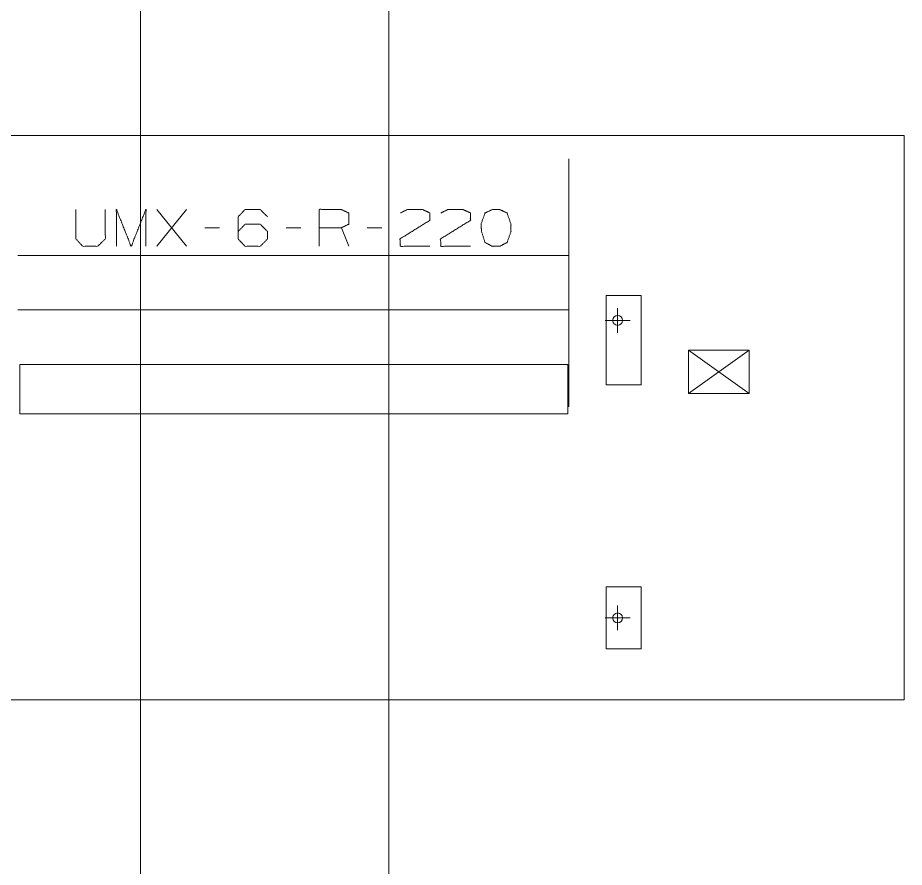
# Model space of a CAD drawing. Header units: millimetres. Extents: x 3056 to 110866, y 16649 to 58349.
# Drawn here: x 51511 to 55083, y 30720 to 34144 of the extents above; entities that cross this region are included whole.
import ezdxf

# ---------------------------------------------------------------- set-up
doc = ezdxf.new("R2010")
doc.units = ezdxf.units.MM
doc.layers.add('1', color=7, linetype='Continuous', true_color=0xffffff)

msp = doc.modelspace()

# ---------------------------------------------------------------- linework, layer by layer
at = {"layer": '1', "color": 143, "linetype": 'Continuous', "lineweight": 13}
for p, q in [((53006.5, 17870.4), (53006.5, 55213.3)), ((52006.5, 54663.3), (52006.5, 17870.4))]:
    msp.add_line(p, q, dxfattribs=at)
at = {"layer": '1', "color": 80, "linetype": 'Continuous', "lineweight": 13}
for p, q in [((49456.5, 33669.3), (55083.5, 33669.3)), ((49456.5, 33669.3), (55083.5, 33669.3)), ((55083.5, 33669.3), (55083.5, 31395.3)), ((55083.5, 33669.3), (55083.5, 31395.3)), ((52072.6, 33223), (52191.3, 33371.4)), ((52191.3, 33223), (52072.6, 33371.4)), ((52325.1, 33298), (52265.7, 33298)), ((52651.9, 33298), (52592.6, 33298)), ((52845.1, 33223), (52815.4, 33298)), ((52978.8, 33298), (52919.4, 33298)), ((53731.5, 33185.5), (51511.5, 33185.5)), ((54023, 33024.3), (53883, 33024.3)), ((53883, 33024.3), (53883, 32664.3)), ((54023, 32664.3), (54023, 33024.3)), ((53928.5, 32974.3), (53928.5, 32874.3)), ((51511.5, 32966.4), (53731.5, 32966.4)), ((53878.5, 32924.3), (53978.5, 32924.3)), ((54214.5, 32630.3), (54214.5, 32804.3)), ((54458.5, 32630.3), (54214.5, 32804.3)), ((54214.5, 32804.3), (54458.5, 32804.3)), ((54458.5, 32804.3), (54336.5, 32717.3)), ((54458.5, 32804.3), (54458.5, 32630.3)), ((51520.5, 32747.3), (53728.5, 32747.3)), ((51520.5, 32547.3), (51520.5, 32747.3)), ((53728.5, 32747.3), (53728.5, 32547.3)), ((54214.5, 32630.3), (54336.5, 32717.3)), ((53883, 32664.3), (54023, 32664.3)), ((54458.5, 32630.3), (54214.5, 32630.3)), ((53728.5, 32547.3), (51520.5, 32547.3)), ((53883, 31850.3), (53883, 31600.3)), ((54023, 31850.3), (53883, 31850.3)), ((54023, 31600.3), (54023, 31850.3)), ((53928.5, 31775.3), (53928.5, 31675.3)), ((53878.5, 31725.3), (53978.5, 31725.3)), ((53883, 31600.3), (54023, 31600.3)), ((55083.5, 31395.3), (49456.5, 31395.3)), ((55083.5, 31395.3), (49456.5, 31395.3))]:
    msp.add_line(p, q, dxfattribs=at)
for centre in [(53928.5, 32924.3), (53928.5, 31725.3)]:
    msp.add_circle(centre, 20, dxfattribs=at)
for points, knots in [([(53731.5, 33075.9), (53731.5, 33086.1), (53731.5, 33096.3), (53731.5, 33106.5), (53731.5, 33116.7), (53731.5, 33126.9), (53731.5, 33137), (53731.5, 33147.1), (53731.5, 33157.2), (53731.5, 33167.2), (53731.5, 33177.2), (53731.5, 33187.2), (53731.5, 33197.1), (53731.5, 33207), (53731.5, 33216.8), (53731.5, 33226.6), (53731.5, 33231.4), (53731.5, 33241.1), (53731.5, 33250.7), (53731.5, 33260.2), (53731.5, 33269.6), (53731.5, 33279), (53731.5, 33283.7), (53731.5, 33292.9), (53731.5, 33302), (53731.5, 33311.1), (53731.5, 33320), (53731.5, 33328.9), (53731.5, 33337.6), (53731.5, 33346.3), (53731.5, 33354.8), (53731.5, 33363.2), (53731.5, 33371.5), (53731.5, 33379.7), (53731.5, 33387.7), (53731.5, 33395.6), (53731.5, 33403.4), (53731.5, 33411), (53731.5, 33418.5), (53731.5, 33422.2), (53731.5, 33429.5), (53731.5, 33436.6), (53731.5, 33443.6), (53731.5, 33450.4), (53731.5, 33457.1), (53731.5, 33463.6), (53731.5, 33470), (53731.5, 33476.2), (53731.5, 33482.2), (53731.5, 33488.1), (53731.5, 33493.8), (53731.5, 33499.3), (53731.5, 33504.6), (53731.5, 33509.8), (53731.5, 33514.8), (53731.5, 33519.6), (53731.5, 33524.2), (53731.5, 33528.6), (53731.5, 33532.8), (53731.5, 33536.9), (53731.5, 33540.7), (53731.5, 33544.4), (53731.5, 33547.9), (53731.5, 33551.1), (53731.5, 33554.2), (53731.5, 33557.1), (53731.5, 33559.8), (53731.5, 33562.2), (53731.5, 33564.5), (53731.5, 33566.6), (53731.5, 33568.4), (53731.5, 33569.3), (53731.5, 33570.9), (53731.5, 33571.5), (53731.5, 33572.8), (53731.5, 33573.8), (53731.5, 33574.6), (53731.5, 33575.3), (53731.5, 33575.7), (53731.5, 33575.8), (53731.5, 33575.9)], [0, 0, 0.020394, 0.040788, 0.061161, 0.081508, 0.101822, 0.122095, 0.142314, 0.162476, 0.182568, 0.202587, 0.22252, 0.242359, 0.262102, 0.281729, 0.301245, 0.310939, 0.330259, 0.349446, 0.368481, 0.387367, 0.406094, 0.415413, 0.43388, 0.452169, 0.470271, 0.488173, 0.505874, 0.523368, 0.54064, 0.55769, 0.574502, 0.59108, 0.60741, 0.623487, 0.639309, 0.654861, 0.670138, 0.68514, 0.692501, 0.707069, 0.721346, 0.735321, 0.748989, 0.762351, 0.775389, 0.788111, 0.800498, 0.812558, 0.824274, 0.835651, 0.846679, 0.857358, 0.867676, 0.877635, 0.887224, 0.896447, 0.9053, 0.913772, 0.921868, 0.929578, 0.936902, 0.943834, 0.950375, 0.956518, 0.962265, 0.967615, 0.972557, 0.977098, 0.98123, 0.98495, 0.986713, 0.989819, 0.991168, 0.993661, 0.995735, 0.997402, 0.998645, 0.999481, 0.999794, 1, 1]), ([(51745.7, 33371.4), (51745.7, 33252.7), (51773.8, 33223), (51833.2, 33223), (51864.4, 33252.7), (51864.4, 33371.4)], [0, 0, 0.311783, 0.419156, 0.57504, 0.688217, 1, 1]), ([(51909.1, 33223), (51909.1, 33371.4), (51968.5, 33223), (52027.9, 33371.4), (52027.9, 33223)], [0, 0, 0.240729, 0.5, 0.759271, 1, 1]), ([(52399.4, 33282.4), (52427.6, 33312.1), (52488.5, 33312.1), (52518.2, 33282.4), (52518.2, 33252.7), (52488.5, 33223), (52427.6, 33223), (52399.4, 33252.7), (52399.4, 33341.7), (52427.6, 33371.4), (52488.5, 33371.4), (52518.2, 33341.7)], [0, 0, 0.074328, 0.185085, 0.261392, 0.315347, 0.391654, 0.502411, 0.576739, 0.738608, 0.812936, 0.923693, 1, 1]), ([(52726.3, 33223), (52726.3, 33371.4), (52815.4, 33371.4), (52845.1, 33357.4), (52845.1, 33312.1), (52815.4, 33298), (52726.3, 33298)], [0, 0, 0.339231, 0.542758, 0.617839, 0.721392, 0.796472, 1, 1]), ([(53053.2, 33357.4), (53081.3, 33371.4), (53142.3, 33371.4), (53171.9, 33357.4), (53171.9, 33327.7), (53051.6, 33252.7), (53053.2, 33223), (53171.9, 33223)], [0, 0, 0.070635, 0.207523, 0.281311, 0.348001, 0.666468, 0.73325, 1, 1]), ([(53216.6, 33357.4), (53244.8, 33371.4), (53305.7, 33371.4), (53335.4, 33357.4), (53335.4, 33327.7), (53215.1, 33252.7), (53216.6, 33223), (53335.4, 33223)], [0, 0, 0.070635, 0.207523, 0.281311, 0.348001, 0.666468, 0.73325, 1, 1]), ([(53453.5, 33223), (53483.2, 33238.6), (53498.8, 33282.4), (53498.8, 33312.1), (53483.2, 33357.4), (53453.5, 33371.4), (53423.8, 33371.4), (53394.1, 33357.4), (53378.5, 33312.1), (53380.1, 33282.4), (53394.1, 33238.6), (53423.8, 33223), (53453.5, 33223)], [0, 0, 0.076269, 0.181883, 0.249379, 0.358348, 0.433027, 0.500517, 0.575207, 0.684171, 0.75176, 0.856231, 0.93251, 1, 1]), ([(53731.5, 32575.9), (53731.5, 32576.1), (53731.5, 32576.4), (53731.5, 32576.9), (53731.5, 32577.2), (53731.5, 32578.1), (53731.5, 32579.1), (53731.5, 32580.4), (53731.5, 32581.8), (53731.5, 32583.5), (53731.5, 32585.3), (53731.5, 32587.4), (53731.5, 32589.7), (53731.5, 32590.9), (53731.5, 32593.4), (53731.5, 32596.2), (53731.5, 32599.2), (53731.5, 32602.3), (53731.5, 32605.7), (53731.5, 32609.3), (53731.5, 32613), (53731.5, 32617), (53731.5, 32621.1), (53731.5, 32625.5), (53731.5, 32630), (53731.5, 32634.7), (53731.5, 32639.6), (53731.5, 32642.1), (53731.5, 32647.3), (53731.5, 32652.6), (53731.5, 32658.1), (53731.5, 32663.8), (53731.5, 32669.7), (53731.5, 32675.7), (53731.5, 32681.9), (53731.5, 32685), (53731.5, 32691.5), (53731.5, 32698.1), (53731.5, 32701.5), (53731.5, 32708.3), (53731.5, 32715.3), (53731.5, 32718.8), (53731.5, 32726), (53731.5, 32733.4), (53731.5, 32740.9), (53731.5, 32748.5), (53731.5, 32756.3), (53731.5, 32764.2), (53731.5, 32772.2), (53731.5, 32780.4), (53731.5, 32788.7), (53731.5, 32797.1), (53731.5, 32805.6), (53731.5, 32814.3), (53731.5, 32823), (53731.5, 32831.9), (53731.5, 32840.8), (53731.5, 32849.9), (53731.5, 32859), (53731.5, 32868.2), (53731.5, 32877.6), (53731.5, 32887), (53731.5, 32896.4), (53731.5, 32906), (53731.5, 32915.6), (53731.5, 32925.3), (53731.5, 32935.1), (53731.5, 32940), (53731.5, 32949.8), (53731.5, 32959.7), (53731.5, 32969.7), (53731.5, 32979.7), (53731.5, 32989.7), (53731.5, 32999.7), (53731.5, 33009.8), (53731.5, 33014.9), (53731.5, 33025), (53731.5, 33035.2), (53731.5, 33045.4), (53731.5, 33055.6), (53731.5, 33065.7), (53731.5, 33075.9)], [0, 0, 0.000212, 0.000831, 0.001873, 0.002603, 0.004265, 0.006339, 0.008832, 0.011732, 0.015049, 0.018775, 0.022908, 0.027442, 0.029813, 0.034962, 0.040508, 0.046455, 0.0528, 0.059536, 0.066664, 0.074184, 0.082084, 0.090371, 0.099033, 0.108071, 0.11748, 0.127254, 0.132323, 0.142647, 0.15332, 0.164348, 0.175725, 0.187441, 0.1995, 0.211888, 0.218169, 0.231049, 0.244252, 0.251009, 0.264678, 0.278653, 0.285717, 0.300142, 0.314858, 0.32986, 0.345137, 0.360689, 0.376511, 0.392587, 0.408917, 0.425496, 0.442313, 0.459357, 0.476629, 0.494124, 0.511824, 0.529726, 0.547829, 0.566117, 0.584584, 0.603227, 0.622033, 0.640999, 0.660112, 0.679363, 0.698752, 0.718267, 0.728083, 0.747768, 0.767559, 0.787445, 0.807421, 0.827476, 0.847601, 0.867793, 0.877906, 0.898173, 0.918487, 0.938839, 0.959212, 0.979601, 1, 1])]:
    msp.add_open_spline(points, degree=1, knots=knots, dxfattribs=at)

doc.saveas('drawing.dxf')
